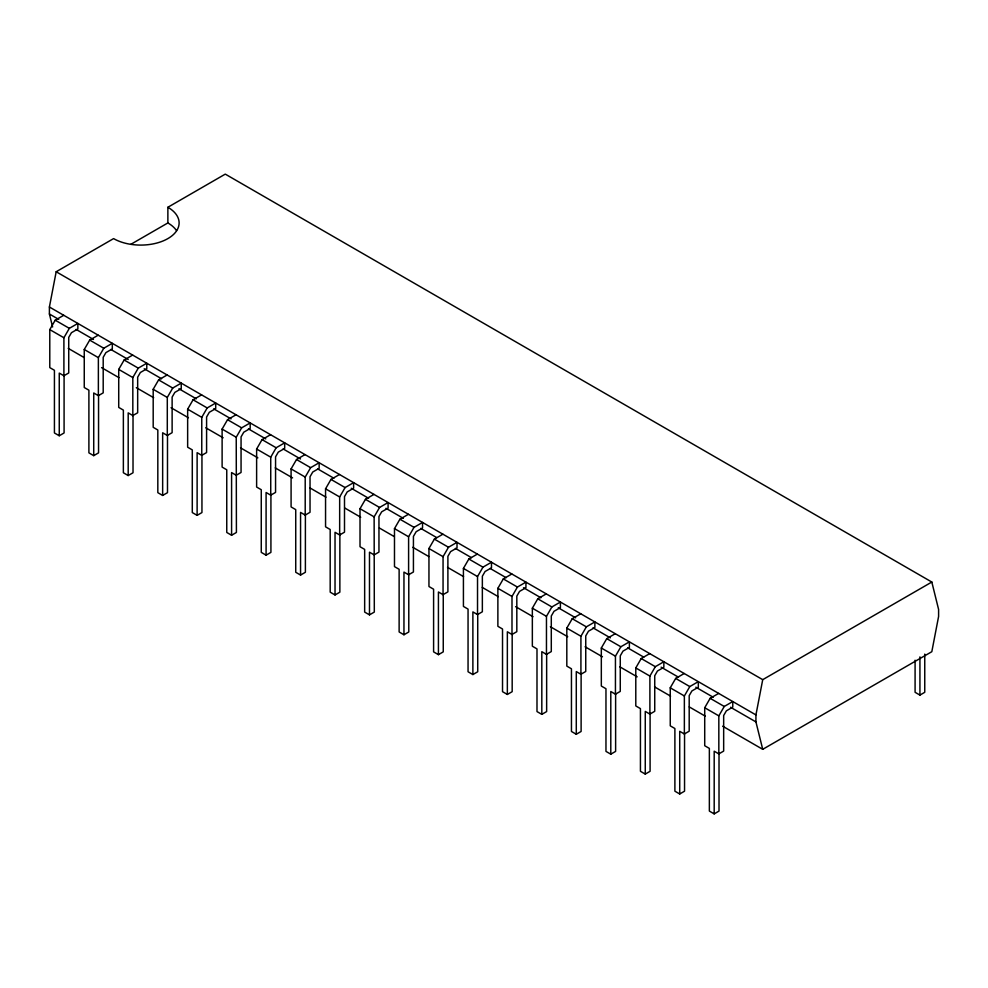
<?xml version="1.0" encoding="UTF-8"?>
<svg xmlns="http://www.w3.org/2000/svg" width="988" height="988" viewBox="0 0 988 988"><rect width="100%" height="100%" fill="white"/><g stroke="black" fill="none" stroke-linecap="round" stroke-linejoin="round"><path stroke-width="1.48" d="M52.611 326.979L49.4 313.999L49.4 307.009L56.18 271.749L113.595 238.602A38.384 22.156 0 0 0 167.874 238.602A38.384 22.156 0 0 0 167.874 207.27L225.276 174.123L931.82 582.043L938.6 609.46L938.6 616.45L931.82 651.697L762.724 749.324L722.648 726.192M762.724 749.324L755.931 721.907L755.931 714.917L762.724 679.67L931.82 582.043M64.084 374.884L64.084 432.966L59.255 435.757L54.426 432.966L54.426 370.29L49.783 367.61L49.783 329.609L55.217 320.198L63.738 315.283M63.899 375.761L63.899 337.748L69.333 328.349L77.854 323.434L77.854 329.004L71.445 332.709L68.728 337.402L68.728 372.97L63.899 375.761L59.255 373.081L59.255 435.757M98.553 394.78L98.553 452.862L93.724 455.653L88.895 452.862L88.895 390.186L84.252 387.518L84.252 349.505L89.686 340.107L98.207 335.179M98.368 395.657L98.368 357.644L103.789 348.245L112.311 343.33L112.311 348.9L105.914 352.605L103.197 357.31L103.197 392.866L98.368 395.657L93.724 392.977L93.724 455.653M133.022 414.676L133.022 472.758L128.193 475.549L123.364 472.758L123.364 410.094L118.721 407.414L118.721 369.401L124.142 360.003L132.664 355.075M132.824 415.553L132.824 377.552L138.258 368.141L146.78 363.226L146.78 368.808L140.37 372.501L137.665 377.206L137.665 412.774L132.824 415.553L128.193 412.873L128.193 475.549M167.491 434.572L167.491 492.666L162.649 495.445L157.821 492.666L157.821 429.99L153.189 427.31L153.189 389.297L158.611 379.898L167.133 374.983M167.293 435.461L167.293 397.448L172.727 388.049L181.249 383.122L181.249 388.704L174.839 392.397L172.122 397.102L172.122 432.67L167.293 435.461L162.649 432.781L162.649 495.445M201.947 454.468L201.947 512.562L197.118 515.353L192.29 512.562L192.29 449.886L187.646 447.206L187.646 409.193L193.08 399.794L201.601 394.879M201.762 455.357L201.762 417.344L207.184 407.945L215.705 403.018L215.705 408.6L209.308 412.292L206.591 416.998L206.591 452.566L201.762 455.357L197.118 452.677L197.118 515.353M231.587 535.249L231.587 472.573L236.231 475.253L241.06 472.462L241.06 436.894L243.764 432.201L250.174 428.496L250.174 422.926L241.652 427.841L236.231 437.239L236.416 532.458L231.587 535.249L226.758 532.458L226.758 469.782L222.115 467.102L222.115 429.088L227.536 419.69L236.058 414.775M270.922 494.296L270.922 552.378L266.093 555.17L261.264 552.378L261.264 489.715L256.621 487.035L256.621 449.021L262.055 439.623L270.576 434.695M270.737 495.173L270.737 457.172L276.158 447.762L284.68 442.846L284.68 448.429L278.283 452.121L275.566 456.827L275.566 492.395L270.737 495.173L266.093 492.493L266.093 555.17M305.391 514.192L305.391 572.274L300.562 575.065L295.733 572.274L295.733 509.61L291.089 506.93L291.089 468.917L296.524 459.519L305.045 454.591M305.206 515.081L305.206 477.068L310.627 467.67L319.149 462.742L319.149 468.324L312.751 472.017L310.034 476.722L310.034 512.29L305.206 515.081L300.562 512.402L300.562 575.065M339.86 534.088L339.86 592.183L335.031 594.961L330.19 592.183L330.19 529.506L325.558 526.826L325.558 488.813L330.98 479.415L339.502 474.499M339.662 534.977L339.662 496.964L345.096 487.566L353.618 482.638L353.618 488.22L347.208 491.913L344.503 496.618L344.503 532.186L339.662 534.977L335.031 532.297L335.031 594.961M369.487 614.869L369.487 552.193L374.131 554.873L378.96 552.082L378.96 516.514L381.677 511.821L388.086 508.116L388.086 502.546L379.565 507.462L374.131 516.86L374.316 612.078L369.487 614.869L364.658 612.078L364.658 549.402L360.015 546.722L360.015 508.709L365.449 499.311L373.97 494.395M408.785 573.892L408.785 631.974L403.956 634.765L399.127 631.974L399.127 569.298L394.484 566.618L394.484 528.617L399.918 519.206L408.439 514.291M408.6 574.769L408.6 536.756L414.021 527.357L422.543 522.442L422.543 528.012L416.146 531.717L413.429 536.41L413.429 571.978L408.6 574.769L403.956 572.089L403.956 634.765M443.254 593.788L443.254 651.87L438.425 654.661L433.596 651.87L433.596 589.206L428.953 586.526L428.953 548.513L434.374 539.115L442.896 534.187M443.056 594.665L443.056 556.664L448.49 547.253L457.012 542.338L457.012 547.92L450.602 551.613L447.897 556.318L447.897 591.874L443.056 594.665L438.425 591.985L438.425 654.661M477.723 613.684L477.723 671.766L472.882 674.557L468.053 671.766L468.053 609.102L463.421 606.422L463.421 568.409L468.843 559.01L477.365 554.083M477.525 614.573L477.525 576.56L482.959 567.161L491.481 562.234L491.481 567.816L485.071 571.509L482.354 576.214L482.354 611.782L477.525 614.573L472.882 611.893L472.882 674.557M512.179 633.58L512.179 691.674L507.35 694.453L502.522 691.674L502.522 628.998L497.878 626.318L497.878 588.305L503.312 578.906L511.833 573.991M511.994 634.469L511.994 596.456L517.416 587.057L525.937 582.13L525.937 587.712L519.54 591.404L516.823 596.11L516.823 631.678L511.994 634.469L507.35 631.789L507.35 694.453M546.648 653.476L546.648 711.57L541.819 714.361L536.99 711.57L536.99 648.894L532.347 646.214L532.347 608.2L537.768 598.802L546.29 593.887M546.463 654.365L546.463 616.351L551.884 606.953L560.406 602.038L560.406 607.608L553.996 611.313L551.292 616.006L551.292 651.574L546.463 654.365L541.819 651.685L541.819 714.361M581.117 673.384L581.117 731.466L576.288 734.257L571.447 731.466L571.447 668.79L566.816 666.11L566.816 628.109L572.237 618.698L580.759 613.783M580.919 674.261L580.919 636.247L586.353 626.849L594.875 621.934L594.875 627.504L588.465 631.209L585.748 635.902L585.748 671.47L580.919 674.261L576.288 671.581L576.288 734.257M615.623 693.304L615.623 751.386L610.794 754.177L605.965 751.386L605.965 688.722L601.322 686.043L601.322 648.029L606.756 638.631L615.277 633.703M615.438 694.181L615.438 656.18L620.859 646.77L629.381 641.854L629.381 647.436L622.983 651.129L620.266 655.834L620.266 691.402L615.438 694.181L610.794 691.514L610.794 754.177M650.092 713.2L650.092 771.295L645.263 774.073L640.434 771.295L640.434 708.618L635.79 705.938L635.79 667.925L641.212 658.527L649.734 653.611M649.894 714.089L649.894 676.076L655.328 666.678L663.85 661.75L663.85 667.332L657.44 671.025L654.735 675.73L654.735 711.298L649.894 714.089L645.263 711.409L645.263 774.073M684.548 733.096L684.548 791.19L679.719 793.981L674.89 791.19L674.89 728.514L670.247 725.834L670.247 687.821L675.681 678.423L684.202 673.507M684.363 733.985L684.363 695.972L689.797 686.574L698.318 681.646L698.318 687.228L691.909 690.933L689.192 695.626L689.192 731.194L684.363 733.985L679.719 731.305L679.719 793.981M719.017 753.004L719.017 811.086L714.188 813.877L709.359 811.086L709.359 748.41L704.716 745.73L704.716 707.729L710.15 698.318L718.671 693.403M718.832 753.881L718.832 715.868L724.253 706.469L732.775 701.554L732.775 707.124L726.378 710.829L723.661 715.522L723.661 751.09L718.832 753.881L714.188 751.201L714.188 813.877M130.799 244.345L167.874 222.942L167.874 207.27M915.086 660.206L915.086 692.304L919.927 695.095L924.756 692.304L924.756 654.093M56.18 271.749L762.724 679.67M49.4 307.009L755.931 714.917M49.4 313.999L58.749 319.396M76.113 329.412L93.477 339.44M110.841 349.468L128.205 359.484M144.223 368.746L161.587 378.762M178.952 388.79L196.316 398.819M213.68 408.834L231.044 418.863M248.408 428.891L265.772 438.907M283.136 448.935L300.488 458.963M317.852 468.991L333.882 478.241M351.246 488.257L368.61 498.285M385.975 508.314L403.339 518.342M420.703 528.358L436.721 537.608M455.419 548.414L471.449 557.664M490.147 568.458L506.177 577.708M523.541 587.736L540.905 597.765M558.269 607.781L575.634 617.809M592.985 627.837L610.349 637.853M627.713 647.881L643.744 657.131M661.108 667.159L678.472 677.188M695.836 687.203L713.2 697.232M730.564 707.26L755.931 721.907M55.217 320.198L69.333 328.349M89.686 340.107L103.789 348.245M124.142 360.003L138.258 368.141M158.611 379.898L172.727 388.049M193.08 399.794L207.184 407.945M227.536 419.69L241.652 427.841M262.055 439.623L276.158 447.762M296.524 459.519L310.627 467.67M330.98 479.415L345.096 487.566M365.449 499.311L379.565 507.462M399.918 519.206L414.021 527.357M434.374 539.115L448.49 547.253M468.843 559.01L482.959 567.161M503.312 578.906L517.416 587.057M537.768 598.802L551.884 606.953M572.237 618.698L586.353 626.849M606.756 638.631L620.859 646.77M641.212 658.527L655.328 666.678M675.681 678.423L689.797 686.574M710.15 698.318L724.253 706.469M49.783 329.609L63.899 337.748M84.252 349.505L98.368 357.644M118.721 369.401L132.824 377.552M153.189 389.297L167.293 397.448M187.646 409.193L201.762 417.344M222.115 429.088L236.231 437.239M256.621 449.021L270.737 457.172M291.089 468.917L305.206 477.068M325.558 488.813L339.662 496.964M360.015 508.709L374.131 516.86M394.484 528.617L408.6 536.756M428.953 548.513L443.056 556.664M463.421 568.409L477.525 576.56M497.878 588.305L511.994 596.456M532.347 608.2L546.463 616.351M566.816 628.109L580.919 636.247M601.322 648.029L615.438 656.18M635.79 667.925L649.894 676.076M670.247 687.821L684.363 695.972M704.716 707.729L718.832 715.868M68.209 348.356L84.227 357.607M101.591 367.635L118.955 377.651M136.319 387.679L153.683 397.707M171.048 407.723L188.412 417.751M205.776 427.779L223.14 437.795M240.504 447.823L257.856 457.852M275.22 467.88L292.584 477.896M309.948 487.924L325.978 497.174M344.676 507.968L360.706 517.23M379.404 528.024L394.089 536.496M412.786 547.303L428.817 556.553M447.515 567.347L463.545 576.597M482.243 587.391L498.273 596.653M515.637 606.669L533.001 616.697M550.353 626.725L567.717 636.741M585.081 646.77L602.445 656.798M619.809 666.814L637.174 676.842M654.538 686.87L670.568 696.12M689.266 706.914L705.284 716.164M919.927 656.884L919.927 695.095M167.874 222.942A38.384 22.156 0 0 1 176.568 230.673"/></g></svg>
